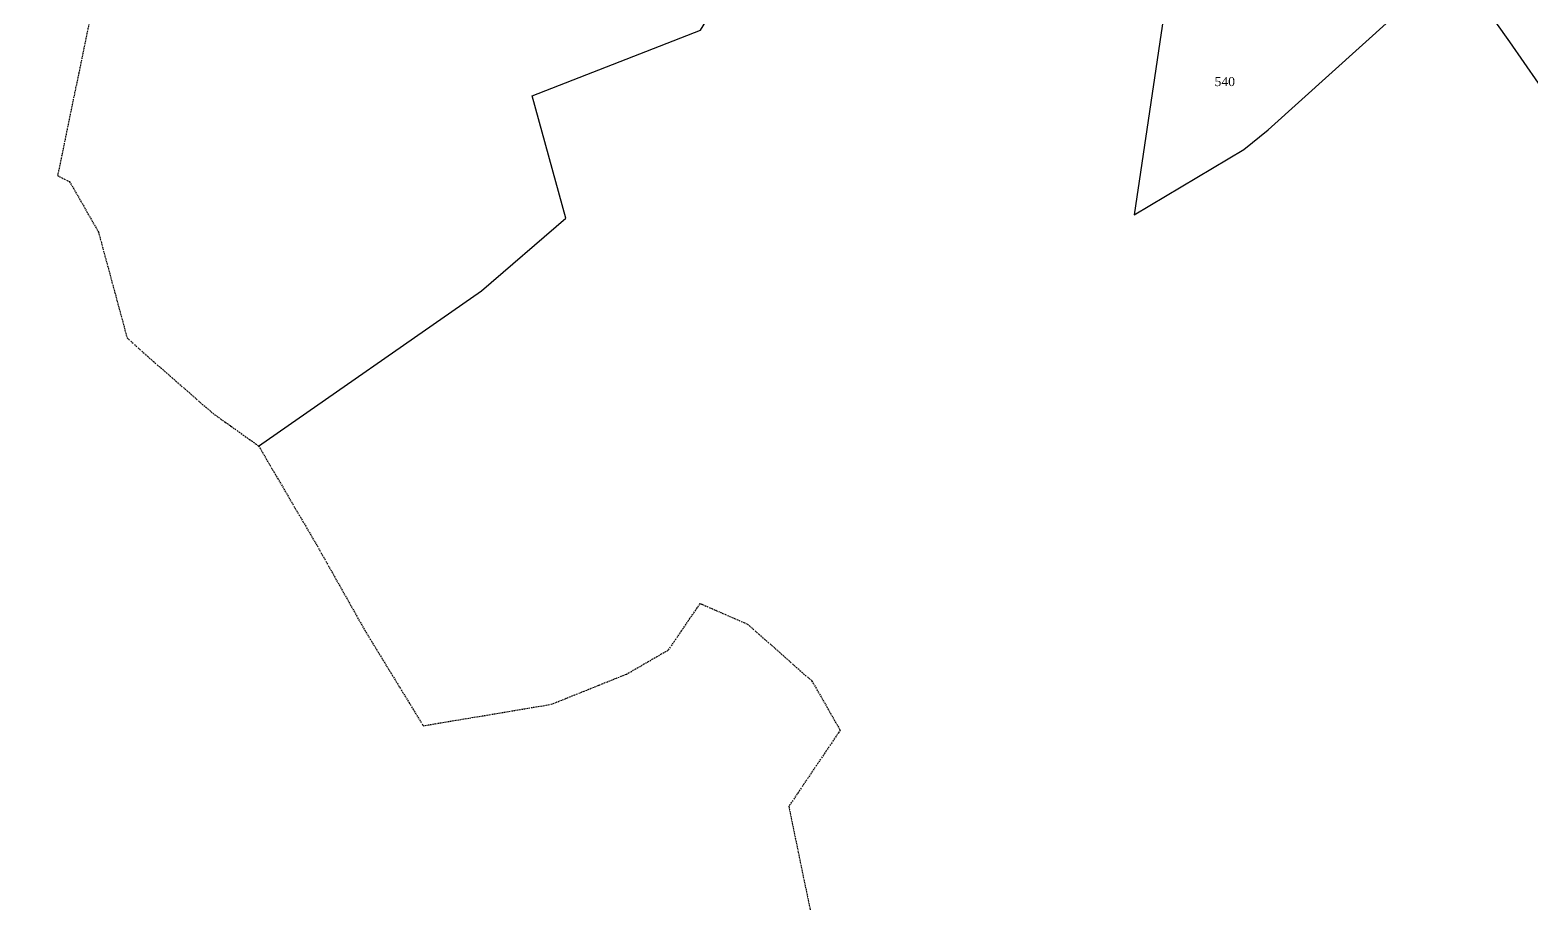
# Model space of a CAD drawing. Header units: millimetres. Extents: x 3958 to 5988, y -2486 to -161.
# Drawn here: x 4327 to 4884, y -1640 to -1316 of the extents above; entities that cross this region are included whole.
import ezdxf

# ---------------------------------------------------------------- set-up
doc = ezdxf.new("R2010")
doc.units = ezdxf.units.MM
doc.header["$MEASUREMENT"] = 0
doc.linetypes.add('BORDER', pattern=[1.75, 0.5, -0.25, 0.5, -0.25, 0, -0.25])
doc.layers.add('SURVEY_BND', color=7, linetype='Continuous')
doc.layers.add('SURVEY_NO', color=7, linetype='Continuous')
doc.layers.add('VILL_BOUNDARY', color=6, linetype='BORDER', lineweight=30)
doc.styles.get("Standard").update_dxf_attribs({"font": 'TIMES.TTF'})

msp = doc.modelspace()

# ---------------------------------------------------------------- linework, layer by layer
at = {"layer": 'SURVEY_BND'}
for points in [[(5051.97, -1429.56), (5011.29, -1423.92), (4993.54, -1421.53), (4930.08, -1402.58), (4897.28, -1350.74), (4875.92, -1320.11), (4870.71, -1312.82), (4867.98, -1303.36), (4842.19, -1277.9), (4811.45, -1241.7), (4787.05, -1230.72), (4771.45, -1198.19), (4753.46, -1177.25), (4758.23, -1165.93), (4829.25, -1191.48), (4821.54, -1204.6), (4834.24, -1239.24), (4868.13, -1267.38), (4899.98, -1294.3), (4911.52, -1304.23), (4919.65, -1302.5)], [(4411.52, -1470.11), (4494.24, -1412.49), (4525.6, -1385.5), (4513.02, -1340.12), (4575.57, -1315.76), (4607.23, -1263.91), (4678.31, -1246.64), (4721.04, -1243.38)], [(4747.84, -1307.63), (4736.49, -1384.28), (4777.28, -1360.01), (4786.21, -1352.7), (4855.08, -1290.63)]]:
    msp.add_lwpolyline(points, dxfattribs=at)
at = {"layer": 'VILL_BOUNDARY'}
msp.add_lwpolyline([(4298.57, -1210.47), (4328.57, -1249.63), (4348.69, -1312.42), (4336.9, -1369.74), (4341.36, -1371.98), (4352.04, -1390.67), (4362.65, -1429.9), (4372.44, -1438.71), (4394.49, -1457.93), (4411.52, -1470.11), (4432.82, -1506.43), (4450.91, -1538.52), (4472.59, -1573.95), (4520.11, -1565.99), (4548.02, -1554.79), (4563.68, -1545.79), (4575.39, -1528.57), (4593.03, -1536.23), (4616.91, -1557.34), (4627.37, -1575.62), (4608.31, -1603.88), (4614.6, -1634.36), (4620.5, -1662.14)], dxfattribs=at)

# ---------------------------------------------------------------- texts
at = {"layer": 'SURVEY_NO'}
msp.add_text('540', height=3.35, dxfattribs=at).set_placement((4766.35, -1336.5))

doc.saveas('drawing.dxf')
